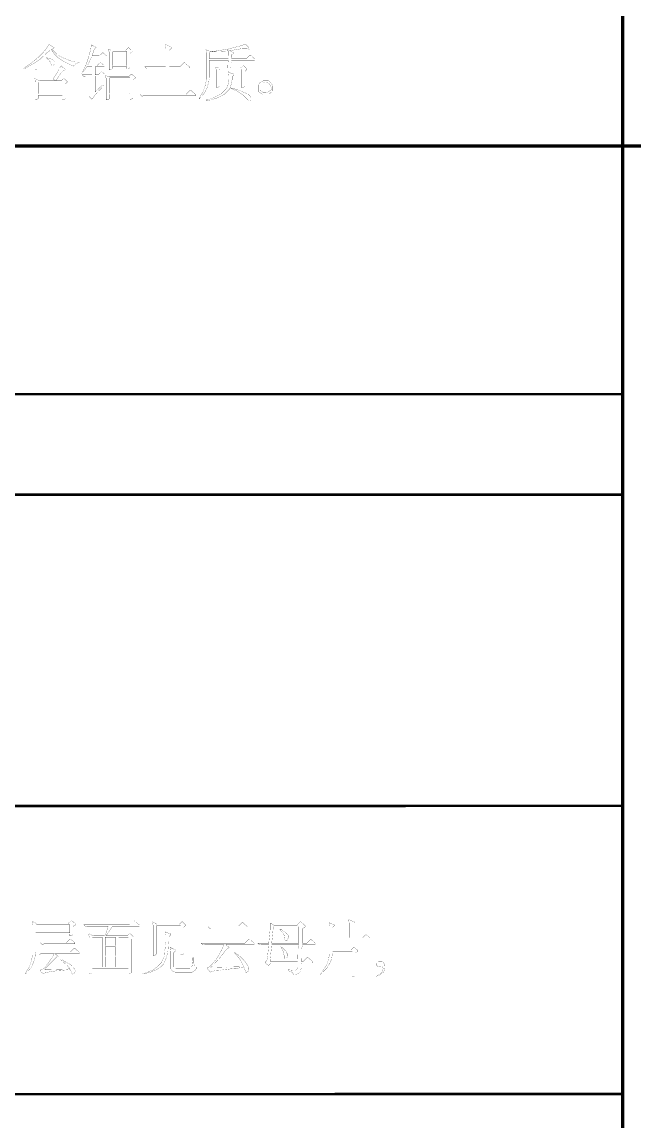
# Model space of a CAD drawing. Extents: x 94 to 452, y -72 to 1042.
# Drawn here: x 363.2 to 399.9, y 356.5 to 422.3 of the extents above; entities that cross this region are included whole.
import ezdxf

# ---------------------------------------------------------------- set-up
doc = ezdxf.new("R2010")
doc.units = 0
doc.header["$MEASUREMENT"] = 0
doc.layers.add('TREE_LAYER', color=7, linetype='Continuous')

msp = doc.modelspace()

# ---------------------------------------------------------------- linework, layer by layer
at = {"layer": 'TREE_LAYER'}
for points, const_width, elevation in [([(399.22612, 426.116233), (399.22612, 414.894542)], 0.2, 11.221692), ([(364.89848, 420.94358), (364.857303, 420.94358), (364.843578, 420.929854), (364.706323, 420.723972), (364.569068, 420.545541), (364.184754, 420.161227), (363.745539, 419.804364), (363.320048, 419.516129), (363.388676, 419.516129), (363.786715, 419.735737), (363.978872, 419.845541), (364.308284, 420.065148), (364.747499, 420.476913), (364.788676, 420.504364), (364.884754, 420.572992), (365.008284, 420.682795), (365.104362, 420.504364), (365.186715, 420.39456), (365.420048, 420.161227), (365.625931, 420.023972), (365.790637, 419.927893), (366.312205, 419.667109), (366.463186, 419.804364), (366.641617, 419.886717), (366.682793, 419.886717), (366.682793, 419.914168), (366.44946, 419.914168), (366.271029, 419.955344), (366.243578, 419.955344), (366.078872, 420.023972), (365.845539, 420.106325), (365.406323, 420.325933), (365.035735, 420.682795), (365.186715, 420.765148), (364.89848, 420.94358), (364.89848, 420.94358)], 0.01, 44), ([(367.410244, 420.94358), (367.396519, 420.929854), (367.369068, 420.682795), (367.259264, 420.312207), (367.259264, 420.284756), (367.080833, 419.735737), (366.820048, 419.227893), (366.820048, 419.227893), (366.902401, 419.310246), (367.122009, 419.625933), (367.437695, 419.625933), (367.437695, 419.625933), (367.437695, 419.159266), (367.437695, 419.145541), (366.861225, 419.145541), (366.971029, 419.035737), (366.99848, 419.035737), (367.039656, 419.076913), (367.437695, 419.076913), (367.437695, 419.076913), (367.437695, 418.047501), (367.259264, 417.86907), (367.437695, 417.690639), (367.657303, 417.978874), (368.027891, 418.376913), (368.137695, 418.486717), (368.137695, 418.527893), (368.096519, 418.527893), (367.986715, 418.459266), (367.643578, 418.14358), (367.629852, 418.129854), (367.629852, 418.129854), (367.629852, 419.076913), (367.629852, 419.076913), (368.247499, 419.076913), (368.288676, 418.939658), (368.288676, 417.649462), (368.371029, 417.649462), (368.425931, 417.676913), (368.467107, 417.71809), (368.467107, 417.978874), (368.467107, 417.978874), (369.702401, 417.978874), (369.716127, 417.978874), (369.716127, 417.690639), (369.757303, 417.690639), (369.853382, 417.71809), (369.894558, 417.759266), (369.894558, 418.857305), (370.031813, 418.953384), (370.045539, 418.967109), (370.045539, 419.008286), (369.825931, 419.186717), (369.784754, 419.186717), (369.633774, 419.035737), (368.412205, 419.035737), (368.247499, 419.11809), (368.247499, 419.145541), (368.220048, 419.172992), (368.027891, 419.337697), (367.986715, 419.337697), (367.808284, 419.145541), (367.629852, 419.145541), (367.629852, 419.159266), (367.629852, 419.625933), (367.629852, 419.625933), (368.178872, 419.625933), (368.178872, 419.69456), (367.959264, 419.886717), (367.918088, 419.886717), (367.739656, 419.69456), (367.176911, 419.69456), (367.163186, 419.708286), (367.190637, 419.735737), (367.410244, 420.216129), (368.316127, 420.216129), (368.316127, 420.284756), (368.110244, 420.463188), (368.069068, 420.463188), (367.876911, 420.284756), (367.437695, 420.284756), (367.437695, 420.284756), (367.506323, 420.476913), (367.588676, 420.723972), (367.69848, 420.792599), (367.410244, 420.94358), (367.410244, 420.94358)], 0.01, 44), ([(369.647499, 420.765148), (369.606323, 420.765148), (369.455342, 420.614168), (368.604362, 420.614168), (368.425931, 420.682795), (368.467107, 420.51809), (368.467107, 419.447501), (368.535735, 419.447501), (368.604362, 419.474952), (368.645539, 419.516129), (368.645539, 419.625933), (368.659264, 419.625933), (369.52397, 419.625933), (369.52397, 419.625933), (369.52397, 419.516129), (369.565146, 419.516129), (369.661225, 419.54358), (369.716127, 419.584756), (369.716127, 420.435737), (369.853382, 420.531815), (369.853382, 420.545541), (369.853382, 420.572992), (369.647499, 420.765148), (369.647499, 420.765148)], 0.01, 44), ([(371.829852, 420.984756), (371.816127, 420.984756), (371.816127, 420.916129), (371.857303, 420.696521), (371.857303, 419.625933), (371.857303, 419.625933), (370.608284, 419.625933), (370.718088, 419.516129), (370.759264, 419.516129), (370.80044, 419.557305), (371.857303, 419.557305), (371.857303, 419.54358), (371.857303, 417.978874), (371.857303, 417.978874), (370.320048, 417.978874), (370.429852, 417.86907), (370.471029, 417.86907), (370.49848, 417.910246), (373.655342, 417.910246), (373.655342, 417.978874), (373.504362, 418.088678), (373.353382, 418.239658), (373.325931, 418.239658), (373.065146, 417.978874), (372.076911, 417.978874), (372.076911, 417.978874), (372.076911, 419.54358), (372.076911, 419.557305), (373.284754, 419.557305), (373.284754, 419.625933), (373.133774, 419.735737), (372.996519, 419.886717), (372.955342, 419.886717), (372.694558, 419.625933), (372.076911, 419.625933), (372.076911, 419.625933), (372.076911, 420.614168), (372.227891, 420.765148), (372.227891, 420.792599), (372.035735, 420.874952), (371.829852, 420.984756), (371.829852, 420.984756)], 0.01, 44), ([(376.633774, 420.984756), (376.318088, 420.874952), (376.290637, 420.874952), (375.563186, 420.682795), (375.522009, 420.682795), (374.657303, 420.545541), (374.588676, 420.545541), (374.588676, 420.531815), (374.520048, 420.531815), (374.520048, 420.545541), (374.492597, 420.559266), (374.259264, 420.655344), (374.30044, 420.476913), (374.30044, 418.884756), (374.218088, 418.514168), (374.218088, 418.486717), (374.108284, 418.157305), (373.99848, 417.978874), (373.861225, 417.759266), (373.861225, 417.71809), (374.122009, 417.992599), (374.259264, 418.198482), (374.272989, 418.253384), (374.369068, 418.472992), (374.369068, 418.514168), (374.437695, 418.706325), (374.451421, 418.871031), (374.465146, 418.871031), (374.465146, 418.912207), (374.478872, 419.035737), (374.478872, 420.023972), (374.478872, 420.023972), (375.590637, 420.023972), (375.604362, 420.023972), (375.590637, 419.914168), (375.590637, 419.914168), (375.590637, 419.81809), (375.590637, 419.81809), (375.590637, 419.735737), (375.576911, 419.735737), (375.576911, 419.639658), (375.576911, 419.639658), (375.576911, 419.557305), (375.576911, 419.557305), (375.014166, 419.557305), (374.84946, 419.625933), (374.876911, 419.447501), (374.876911, 418.376913), (374.972989, 418.390639), (375.027891, 418.41809), (375.069068, 418.459266), (375.069068, 419.447501), (375.096519, 419.474952), (376.414166, 419.474952), (376.414166, 419.474952), (376.414166, 418.376913), (376.455342, 418.376913), (376.551421, 418.41809), (376.606323, 418.459266), (376.606323, 419.365148), (376.716127, 419.474952), (376.716127, 419.516129), (376.52397, 419.69456), (376.496519, 419.69456), (376.345539, 419.557305), (375.769068, 419.557305), (375.755342, 419.557305), (375.755342, 419.598482), (375.769068, 419.612207), (375.769068, 419.708286), (375.769068, 419.708286), (375.769068, 419.804364), (375.769068, 419.804364), (375.769068, 419.900442), (375.782793, 419.914168), (375.782793, 420.023972), (375.782793, 420.023972), (377.182793, 420.023972), (377.182793, 420.106325), (376.935735, 420.325933), (376.894558, 420.325933), (376.67495, 420.106325), (375.796519, 420.106325), (375.782793, 420.106325), (375.782793, 420.174952), (375.796519, 420.174952), (375.796519, 420.353384), (375.933774, 420.422011), (375.947499, 420.435737), (375.947499, 420.463188), (375.659264, 420.600442), (375.686715, 420.600442), (375.810244, 420.614168), (376.441617, 420.723972), (376.716127, 420.723972), (376.853382, 420.682795), (376.825931, 420.792599), (376.633774, 420.984756), (376.633774, 420.984756)], 0.01, 44), ([(364.720048, 420.174952), (364.706323, 420.174952), (364.829852, 420.051423), (364.967107, 419.886717), (365.008284, 419.735737), (365.035735, 419.69456), (365.118088, 419.69456), (365.186715, 419.804364), (365.186715, 419.955344), (365.063186, 420.065148), (364.871029, 420.133776), (364.816127, 420.147501), (364.720048, 420.174952), (364.720048, 420.174952)], 0.01, 44), ([(368.686715, 420.531815), (368.686715, 420.545541), (369.52397, 420.545541), (369.52397, 420.531815), (369.52397, 419.708286), (369.52397, 419.69456), (368.659264, 419.69456), (368.645539, 419.708286), (368.645539, 420.504364), (368.686715, 420.531815), (368.686715, 420.531815)], 0.01, 44), ([(375.590637, 420.586717), (375.590637, 420.600442), (375.618088, 420.586717), (375.618088, 420.312207), (375.604362, 420.312207), (375.604362, 420.216129), (375.604362, 420.202403), (375.604362, 420.106325), (375.590637, 420.106325), (374.478872, 420.106325), (374.478872, 420.106325), (374.478872, 420.463188), (374.520048, 420.51809), (375.288676, 420.545541), (375.425931, 420.572992), (375.590637, 420.586717), (375.590637, 420.586717)], 0.01, 44), ([(365.584754, 419.69456), (365.502401, 419.557305), (363.937695, 419.557305), (364.047499, 419.447501), (364.088676, 419.447501), (364.129852, 419.474952), (365.461225, 419.474952), (365.461225, 419.474952), (365.365146, 419.296521), (365.145539, 418.967109), (365.118088, 418.898482), (365.118088, 418.884756), (365.227891, 418.816129), (365.255342, 418.788678), (365.255342, 418.788678), (364.308284, 418.788678), (364.020048, 418.925933), (364.047499, 418.692599), (364.047499, 417.690639), (364.143578, 417.690639), (364.19848, 417.71809), (364.239656, 417.759266), (364.239656, 417.937697), (364.239656, 417.937697), (365.653382, 417.937697), (365.667107, 417.937697), (365.667107, 417.649462), (365.708284, 417.649462), (365.804362, 417.676913), (365.845539, 417.71809), (365.845539, 418.596521), (365.955342, 418.706325), (365.955342, 418.747501), (365.776911, 418.925933), (365.735735, 418.925933), (365.584754, 418.788678), (365.269068, 418.788678), (365.269068, 418.788678), (365.365146, 418.925933), (365.625931, 419.337697), (365.845539, 419.474952), (365.735735, 419.557305), (365.584754, 419.69456), (365.584754, 419.69456)], 0.01, 44), ([(375.618088, 419.337697), (375.618088, 419.337697), (375.618088, 419.310246), (375.645539, 419.090639), (375.645539, 418.884756), (375.576911, 418.514168), (375.576911, 418.486717), (375.467107, 418.308286), (375.165146, 418.006325), (374.671029, 417.759266), (374.341617, 417.649462), (374.30044, 417.649462), (374.30044, 417.608286), (374.561225, 417.649462), (374.986715, 417.786717), (375.357303, 417.978874), (375.686715, 418.308286), (375.70044, 418.363188), (375.714166, 418.363188), (375.82397, 418.308286), (376.167107, 418.157305), (376.496519, 417.937697), (376.757303, 417.676913), (376.825931, 417.580835), (376.894558, 417.580835), (376.963186, 417.676913), (376.963186, 417.800442), (376.894558, 417.896521), (376.757303, 418.02005), (376.702401, 418.033776), (376.427891, 418.157305), (376.40044, 418.171031), (375.878872, 418.349462), (375.851421, 418.349462), (375.755342, 418.363188), (375.714166, 418.376913), (375.755342, 418.486717), (375.796519, 418.706325), (375.837695, 418.871031), (375.837695, 419.035737), (375.947499, 419.145541), (375.947499, 419.186717), (375.755342, 419.255344), (375.618088, 419.337697), (375.618088, 419.337697)], 0.01, 44), ([(364.267107, 418.706325), (364.267107, 418.706325), (365.653382, 418.706325), (365.667107, 418.706325), (365.667107, 418.02005), (365.653382, 418.02005), (364.239656, 418.02005), (364.239656, 418.02005), (364.239656, 418.678874), (364.267107, 418.706325), (364.267107, 418.706325)], 0.01, 44), ([(368.494558, 418.967109), (368.508284, 418.967109), (369.702401, 418.967109), (369.716127, 418.967109), (369.716127, 418.061227), (369.702401, 418.047501), (368.467107, 418.047501), (368.467107, 418.061227), (368.467107, 418.925933), (368.494558, 418.967109), (368.494558, 418.967109)], 0.01, 44), ([(378.020048, 418.788678), (377.690637, 418.788678), (377.49848, 418.678874), (377.388676, 418.500442), (377.388676, 418.157305), (377.676911, 417.978874), (378.047499, 417.978874), (378.267107, 418.225933), (378.267107, 418.486717), (378.171029, 418.665148), (378.020048, 418.788678), (378.020048, 418.788678)], 0.01, 44), ([(377.827891, 418.706325), (377.841617, 418.706325), (378.020048, 418.678874), (378.19848, 418.376913), (378.157303, 418.239658), (377.965146, 418.102403), (377.690637, 418.088678), (377.49848, 418.239658), (377.49848, 418.486717), (377.690637, 418.678874), (377.745539, 418.692599), (377.827891, 418.706325), (377.827891, 418.706325)], 0.01, 44), ([(221.22612, 414.84403), (449.22612, 414.90873)], 0.2, 228.000009), ([(399.22612, 414.894542), (399.22612, 400.039582)], 0.2, 14.85496), ([(221.22612, 400.039582), (399.22612, 400.039582)], 0.15, 178), ([(399.22612, 400.039582), (399.22612, 394.02692)], 0.2, 6.012661), ([(221.22612, 394.004247), (399.22612, 394.02692)], 0.15, 178.000001), ([(399.22612, 394.02692), (399.22612, 375.400741)], 0.2, 18.62618), ([(221.22612, 375.368134), (399.22612, 375.400741)], 0.15, 178.000003), ([(399.22612, 375.400741), (399.22612, 358.157359)], 0.2, 17.243382), ([(366.236767, 368.527426), (366.19559, 368.527426), (366.003433, 368.348995), (364.136767, 368.348995), (363.848531, 368.499975), (363.889708, 368.252917), (363.889708, 366.509779), (363.807355, 366.139191), (363.807355, 366.11174), (363.697551, 365.782328), (363.587747, 365.603897), (363.450492, 365.384289), (363.450492, 365.343113), (363.711277, 365.617622), (363.848531, 365.823505), (363.958335, 366.098015), (364.026963, 366.331348), (364.040688, 366.496054), (364.068139, 366.66076), (364.068139, 367.717622), (364.068139, 367.731348), (366.113237, 367.731348), (366.113237, 367.717622), (366.113237, 367.621544), (366.154414, 367.621544), (366.250492, 367.648995), (366.305394, 367.690171), (366.305394, 368.170564), (366.374022, 368.239191), (366.483826, 368.280368), (366.483826, 368.307819), (366.236767, 368.527426), (366.236767, 368.527426)], 0.01, 48), ([(364.09559, 368.266642), (364.109316, 368.280368), (366.113237, 368.280368), (366.113237, 368.266642), (366.113237, 367.799975), (366.113237, 367.799975), (364.068139, 367.799975), (364.068139, 367.799975), (364.068139, 368.239191), (364.09559, 368.266642), (364.09559, 368.266642)], 0.01, 48), ([(369.983826, 368.527426), (369.942649, 368.527426), (369.69559, 368.280368), (366.950492, 368.280368), (367.060296, 368.170564), (367.087747, 368.170564), (367.128924, 368.198015), (368.405394, 368.198015), (368.405394, 368.198015), (368.268139, 367.731348), (368.185786, 367.621544), (367.526963, 367.621544), (367.238728, 367.758799), (367.279904, 367.525466), (367.279904, 365.343113), (367.362257, 365.356838), (367.417159, 365.384289), (367.458335, 365.425466), (367.458335, 365.672524), (367.458335, 365.672524), (369.613237, 365.672524), (369.613237, 365.672524), (369.613237, 365.343113), (369.654414, 365.343113), (369.750492, 365.384289), (369.805394, 365.425466), (369.805394, 367.429387), (369.915198, 367.539191), (369.915198, 367.580368), (369.723041, 367.758799), (369.69559, 367.758799), (369.54461, 367.621544), (368.268139, 367.621544), (368.268139, 367.621544), (368.487747, 367.909779), (368.666179, 368.198015), (370.272061, 368.198015), (370.272061, 368.280368), (370.134806, 368.390171), (369.983826, 368.527426), (369.983826, 368.527426)], 0.01, 48), ([(371.068139, 368.458799), (371.068139, 368.458799), (371.068139, 368.431348), (371.109316, 368.21174), (371.109316, 366.441152), (371.191669, 366.454877), (371.246571, 366.482328), (371.287747, 366.523505), (371.287747, 368.198015), (371.328924, 368.239191), (372.742649, 368.239191), (372.756375, 368.239191), (372.756375, 366.482328), (372.797551, 366.482328), (372.89363, 366.523505), (372.934806, 366.550956), (372.934806, 368.129387), (373.04461, 368.239191), (373.04461, 368.280368), (372.866179, 368.458799), (372.825002, 368.458799), (372.674022, 368.307819), (371.356375, 368.307819), (371.068139, 368.458799), (371.068139, 368.458799)], 0.01, 48), ([(376.475982, 368.417622), (376.434806, 368.417622), (376.174022, 368.170564), (374.389708, 368.170564), (374.499512, 368.06076), (374.526963, 368.06076), (374.568139, 368.088211), (376.764218, 368.088211), (376.764218, 368.170564), (376.613237, 368.280368), (376.475982, 368.417622), (376.475982, 368.417622)], 0.01, 48), ([(379.934806, 368.458799), (379.89363, 368.458799), (379.715198, 368.239191), (378.328924, 368.239191), (378.315198, 368.280368), (378.109316, 368.390171), (378.109316, 367.992132), (378.026963, 367.182328), (378.026963, 367.182328), (377.368139, 367.182328), (377.477943, 367.072524), (377.51912, 367.072524), (377.560296, 367.099975), (378.013237, 367.099975), (378.026963, 367.099975), (377.972061, 366.550956), (377.958335, 366.399975), (377.917159, 366.152917), (377.807355, 366.043113), (377.807355, 366.001936), (377.834806, 365.988211), (377.985786, 365.864681), (378.026963, 365.864681), (378.136767, 365.974485), (378.136767, 365.988211), (378.136767, 366.001936), (379.756375, 366.001936), (379.756375, 365.974485), (379.756375, 365.83723), (379.756375, 365.713701), (379.715198, 365.617622), (379.701473, 365.603897), (379.61912, 365.56272), (379.454414, 365.56272), (379.097551, 365.603897), (379.097551, 365.56272), (379.166179, 365.56272), (379.454414, 365.425466), (379.536767, 365.274485), (379.605394, 365.274485), (379.825002, 365.384289), (379.934806, 365.548995), (379.975982, 365.699975), (379.975982, 365.919583), (379.989708, 366.001936), (380.662257, 366.001936), (380.662257, 366.084289), (380.525002, 366.194093), (380.374022, 366.331348), (380.332845, 366.331348), (380.085786, 366.084289), (379.989708, 366.084289), (379.989708, 366.084289), (380.003433, 366.866642), (380.04461, 367.099975), (380.04461, 367.099975), (380.813237, 367.099975), (380.813237, 367.182328), (380.566179, 367.401936), (380.525002, 367.401936), (380.305394, 367.182328), (380.04461, 367.182328), (380.04461, 367.182328), (380.04461, 368.06076), (380.223041, 368.156838), (380.223041, 368.198015), (380.099512, 368.335269), (379.934806, 368.458799), (379.934806, 368.458799)], 0.01, 48), ([(378.315198, 368.156838), (378.315198, 368.170564), (379.825002, 368.170564), (379.825002, 368.156838), (379.825002, 367.182328), (379.825002, 367.182328), (378.21912, 367.182328), (378.205394, 367.182328), (378.274022, 367.868603), (378.287747, 368.033309), (378.315198, 368.156838), (378.315198, 368.156838)], 0.01, 48), ([(378.768139, 368.019583), (378.685786, 368.019583), (378.79559, 367.882328), (378.946571, 367.66272), (378.987747, 367.429387), (379.056375, 367.319583), (379.097551, 367.319583), (379.166179, 367.429387), (379.207355, 367.539191), (379.207355, 367.621544), (379.138728, 367.717622), (379.042649, 367.813701), (378.836767, 367.950956), (378.768139, 368.019583), (378.768139, 368.019583)], 0.01, 48), ([(382.817159, 368.609779), (382.817159, 368.609779), (382.817159, 368.582328), (382.84461, 368.36272), (382.84461, 367.51174), (382.84461, 367.51174), (381.8701, 367.51174), (381.856375, 367.51174), (381.856375, 368.129387), (381.966179, 368.239191), (381.966179, 368.280368), (381.787747, 368.348995), (381.636767, 368.417622), (381.677943, 368.184289), (381.677943, 366.578407), (381.623041, 366.317622), (381.609316, 366.221544), (381.499512, 365.892132), (381.389708, 365.713701), (381.238728, 365.494093), (381.060296, 365.315662), (381.060296, 365.274485), (381.29363, 365.480368), (381.499512, 365.68625), (381.677943, 365.96076), (381.787747, 366.221544), (381.815198, 366.399975), (381.856375, 366.578407), (381.856375, 366.701936), (381.8701, 366.701936), (383.023041, 366.701936), (383.036767, 366.701936), (383.036767, 365.164681), (383.077943, 365.164681), (383.174022, 365.192132), (383.215198, 365.233309), (383.215198, 366.592132), (383.352453, 366.688211), (383.366179, 366.701936), (383.366179, 366.743113), (383.146571, 366.921544), (383.105394, 366.921544), (382.954414, 366.770564), (381.8701, 366.770564), (381.856375, 366.784289), (381.856375, 367.429387), (381.8701, 367.429387), (384.09363, 367.429387), (384.09363, 367.51174), (383.874022, 367.690171), (383.832845, 367.690171), (383.654414, 367.51174), (383.036767, 367.51174), (383.036767, 367.51174), (383.036767, 368.307819), (383.146571, 368.417622), (383.146571, 368.458799), (382.954414, 368.527426), (382.817159, 368.609779), (382.817159, 368.609779)], 0.01, 48), ([(366.154414, 367.429387), (366.113237, 367.429387), (365.89363, 367.209779), (364.356375, 367.209779), (364.466179, 367.099975), (364.507355, 367.099975), (364.548531, 367.141152), (366.415198, 367.141152), (366.415198, 367.209779), (366.154414, 367.429387), (366.154414, 367.429387)], 0.01, 48), ([(367.485786, 367.539191), (367.499512, 367.539191), (368.034806, 367.539191), (368.048531, 367.539191), (368.048531, 365.754877), (368.034806, 365.754877), (367.458335, 365.754877), (367.458335, 365.754877), (367.458335, 367.51174), (367.485786, 367.539191), (367.485786, 367.539191)], 0.01, 48), ([(368.226963, 367.539191), (368.226963, 367.539191), (368.84461, 367.539191), (368.84461, 367.539191), (368.84461, 367.031348), (368.84461, 367.031348), (368.226963, 367.031348), (368.226963, 367.031348), (368.226963, 367.539191), (368.226963, 367.539191)], 0.01, 48), ([(369.036767, 367.539191), (369.036767, 367.539191), (369.613237, 367.539191), (369.613237, 367.539191), (369.613237, 365.754877), (369.613237, 365.754877), (369.036767, 365.754877), (369.036767, 365.754877), (369.036767, 367.539191), (369.036767, 367.539191)], 0.01, 48), ([(371.836767, 367.868603), (371.836767, 367.868603), (371.836767, 367.854877), (371.877943, 367.635269), (371.877943, 367.305858), (371.836767, 367.099975), (371.823041, 366.866642), (371.79559, 366.743113), (371.79559, 366.688211), (371.768139, 366.372524), (371.575982, 366.001936), (371.383826, 365.809779), (371.136767, 365.603897), (370.779904, 365.452917), (370.450492, 365.343113), (370.560296, 365.343113), (370.94461, 365.452917), (371.301473, 365.590171), (371.328924, 365.603897), (371.575982, 365.782328), (371.726963, 365.933309), (371.905394, 366.331348), (371.946571, 366.509779), (371.987747, 366.688211), (372.001473, 366.880368), (372.015198, 367.058799), (372.015198, 367.113701), (372.056375, 367.305858), (372.056375, 367.580368), (372.166179, 367.690171), (372.166179, 367.731348), (371.987747, 367.799975), (371.836767, 367.868603), (371.836767, 367.868603)], 0.01, 48), ([(376.874022, 367.429387), (376.832845, 367.429387), (376.585786, 367.182328), (373.977943, 367.182328), (374.087747, 367.072524), (374.128924, 367.072524), (374.1701, 367.099975), (375.350492, 367.099975), (375.350492, 367.099975), (375.240688, 366.852917), (375.062257, 366.523505), (375.034806, 366.468603), (374.856375, 366.194093), (374.677943, 365.974485), (374.526963, 365.809779), (374.430884, 365.754877), (374.307355, 365.713701), (374.513237, 365.466642), (374.540688, 365.452917), (374.636767, 365.494093), (374.787747, 365.535269), (374.856375, 365.535269), (374.897551, 365.548995), (374.938728, 365.548995), (374.979904, 365.548995), (375.021081, 365.548995), (375.062257, 365.56272), (375.130884, 365.56272), (375.14461, 365.576446), (375.254414, 365.576446), (375.268139, 365.590171), (375.29559, 365.590171), (375.432845, 365.603897), (375.474022, 365.603897), (375.487747, 365.603897), (375.556375, 365.617622), (375.734806, 365.645073), (375.775982, 365.645073), (375.775982, 365.645073), (376.009316, 365.672524), (376.050492, 365.672524), (376.091669, 365.672524), (376.297551, 365.713701), (376.530884, 365.741152), (376.585786, 365.645073), (376.654414, 365.425466), (376.723041, 365.425466), (376.805394, 365.521544), (376.832845, 365.603897), (376.832845, 365.713701), (376.764218, 365.850956), (376.69559, 365.96076), (376.558335, 366.139191), (376.297551, 366.399975), (376.105394, 366.550956), (375.99559, 366.633309), (375.954414, 366.633309), (376.077943, 366.509779), (376.325002, 366.180368), (376.434806, 365.974485), (376.517159, 365.796054), (376.503433, 365.782328), (376.160296, 365.768603), (376.160296, 365.768603), (376.050492, 365.768603), (376.050492, 365.768603), (375.940688, 365.768603), (375.926963, 365.754877), (375.817159, 365.754877), (375.817159, 365.754877), (375.707355, 365.754877), (375.707355, 365.754877), (375.487747, 365.754877), (375.474022, 365.741152), (374.650492, 365.713701), (374.650492, 365.713701), (374.540688, 365.713701), (374.540688, 365.713701), (374.897551, 366.084289), (375.158335, 366.372524), (375.515198, 366.852917), (375.666179, 366.921544), (375.474022, 367.08625), (375.460296, 367.099975), (375.460296, 367.099975), (377.162257, 367.099975), (377.162257, 367.182328), (377.025002, 367.292132), (376.874022, 367.429387), (376.874022, 367.429387)], 0.01, 48), ([(366.415198, 366.880368), (366.374022, 366.880368), (366.113237, 366.633309), (364.177943, 366.633309), (364.287747, 366.523505), (364.328924, 366.523505), (364.356375, 366.550956), (365.166179, 366.550956), (365.166179, 366.550956), (365.097551, 366.372524), (364.589708, 365.68625), (364.548531, 365.658799), (364.328924, 365.56272), (364.507355, 365.343113), (364.658335, 365.425466), (364.987747, 365.480368), (365.330884, 365.535269), (365.385786, 365.535269), (366.113237, 365.603897), (366.085786, 365.645073), (365.111277, 365.617622), (365.097551, 365.617622), (364.781865, 365.603897), (364.781865, 365.603897), (364.630884, 365.603897), (364.617159, 365.603897), (364.685786, 365.713701), (365.34461, 366.372524), (365.426963, 366.372524), (365.275982, 366.523505), (365.19363, 366.550956), (365.19363, 366.550956), (365.19363, 366.550956), (366.703433, 366.550956), (366.703433, 366.633309), (366.552453, 366.743113), (366.415198, 366.880368), (366.415198, 366.880368)], 0.01, 48), ([(368.226963, 366.948995), (368.226963, 366.96272), (368.84461, 366.96272), (368.84461, 366.948995), (368.84461, 366.454877), (368.84461, 366.441152), (368.226963, 366.441152), (368.226963, 366.454877), (368.226963, 366.948995), (368.226963, 366.948995)], 0.01, 48), ([(372.138728, 366.921544), (372.125002, 366.921544), (372.125002, 366.894093), (372.166179, 366.674485), (372.166179, 365.645073), (372.234806, 365.535269), (372.413237, 365.452917), (373.442649, 365.452917), (373.511277, 365.494093), (373.634806, 365.576446), (373.703433, 365.672524), (373.703433, 365.754877), (373.662257, 365.754877), (373.59363, 365.823505), (373.525002, 366.001936), (373.525002, 366.303897), (373.483826, 366.303897), (373.483826, 366.207819), (373.442649, 365.850956), (373.415198, 365.754877), (373.305394, 365.645073), (372.454414, 365.645073), (372.34461, 365.754877), (372.34461, 366.633309), (372.454414, 366.743113), (372.454414, 366.770564), (372.275982, 366.852917), (372.138728, 366.921544), (372.138728, 366.921544)], 0.01, 48), ([(378.205394, 367.099975), (378.205394, 367.099975), (379.811277, 367.099975), (379.825002, 367.08625), (379.783826, 366.880368), (379.7701, 366.358799), (379.756375, 366.084289), (379.756375, 366.084289), (378.123041, 366.084289), (378.109316, 366.098015), (378.109316, 366.166642), (378.136767, 366.38625), (378.136767, 366.427426), (378.205394, 367.099975), (378.205394, 367.099975)], 0.01, 48), ([(378.740688, 366.96272), (378.726963, 366.96272), (378.836767, 366.825466), (378.905394, 366.633309), (378.946571, 366.454877), (378.946571, 366.26272), (378.987747, 366.221544), (379.015198, 366.221544), (379.097551, 366.303897), (379.166179, 366.399975), (379.166179, 366.482328), (379.097551, 366.619583), (379.028924, 366.729387), (378.836767, 366.921544), (378.740688, 366.96272), (378.740688, 366.96272)], 0.01, 48), ([(365.646571, 366.194093), (365.564218, 366.194093), (365.783826, 366.001936), (366.017159, 365.782328), (366.126963, 365.631348), (366.19559, 365.494093), (366.264218, 365.315662), (366.332845, 365.315662), (366.442649, 365.494093), (366.442649, 365.56272), (366.374022, 365.672524), (366.154414, 365.905858), (365.811277, 366.084289), (365.646571, 366.194093), (365.646571, 366.194093)], 0.01, 48), ([(368.226963, 366.372524), (368.226963, 366.372524), (368.84461, 366.372524), (368.84461, 366.372524), (368.84461, 365.754877), (368.84461, 365.754877), (368.226963, 365.754877), (368.226963, 365.754877), (368.226963, 366.372524), (368.226963, 366.372524)], 0.01, 48), ([(384.807355, 366.084289), (384.587747, 366.084289), (384.477943, 365.974485), (384.477943, 365.864681), (384.587747, 365.754877), (384.807355, 365.782328), (384.889708, 365.672524), (384.807355, 365.452917), (384.477943, 365.205858), (384.6701, 365.274485), (384.917159, 365.452917), (384.972061, 365.713701), (384.958335, 365.892132), (384.903433, 366.029387), (384.807355, 366.084289), (384.807355, 366.084289)], 0.01, 48), ([(221.22612, 358.105936), (399.22612, 358.157359)], 0.15, 178.000007), ([(399.22612, 358.157359), (399.22612, 348.278409)], 0.2, 9.87895)]:
    msp.add_lwpolyline(points, dxfattribs=dict(at, const_width=const_width, elevation=elevation))

doc.saveas('drawing.dxf')
